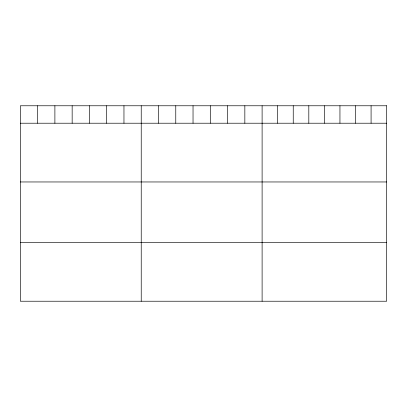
<?xml version="1.0" encoding="UTF-8"?>
<svg xmlns="http://www.w3.org/2000/svg" width="407" height="407" viewBox="0 0 407 407"><rect width="100%" height="100%" fill="white"/><g stroke="black" fill="none" stroke-linecap="round" stroke-linejoin="round"><path stroke-width="0.61" d="M20.35 123.214L386.65 123.214M20.35 181.96L386.65 181.96M20.35 242.48L386.65 242.48M371.082 105.774L371.082 123.214M355.514 105.774L355.514 123.214M339.947 105.774L339.947 123.214M324.379 105.774L324.379 123.214M308.811 105.774L308.811 123.214M293.243 105.774L293.243 123.214M277.676 105.774L277.676 123.214M262.108 105.774L262.108 301.226M244.841 105.774L244.841 123.214M227.569 105.774L227.569 123.214M210.302 105.774L210.302 123.214M193.035 105.774L193.035 123.214M175.768 105.774L175.768 123.214M158.496 105.774L158.496 123.214M141.229 105.774L141.229 301.226M123.962 105.774L123.962 123.214M106.69 105.774L106.69 123.214M89.423 105.774L89.423 123.214M72.156 105.774L72.156 123.214M54.889 105.774L54.889 123.214M37.617 105.774L37.617 123.214M386.65 105.774L20.35 105.774L20.35 301.226L386.65 301.226L386.65 105.774"/></g></svg>
